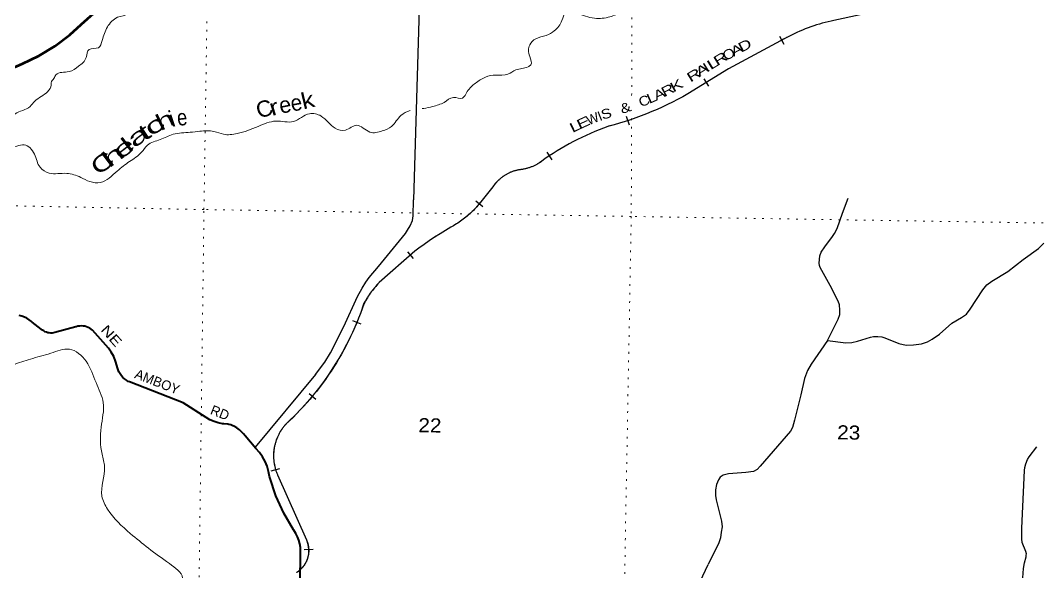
# Model space of a CAD drawing. Header units: feet. Extents: x -481249 to -254670, y -730376 to -544252.
# Drawn here: x -367013 to -354370, y -583612 to -576767 of the extents above; entities that cross this region are included whole.
import ezdxf
from ezdxf.enums import TextEntityAlignment as Align

# ---------------------------------------------------------------- set-up
doc = ezdxf.new("R2010")
doc.units = ezdxf.units.FT
doc.header["$LTSCALE"] = 70
doc.linetypes.add('DOTTED', pattern=[1.5, 0.3, -1.2])
for name, color, linetype, lineweight in [('23', 7, 'Continuous', 70), ('26', 7, 'Continuous', 40), ('27', 7, 'Continuous', 13), ('29', 7, 'Continuous', 25), ('34', 7, 'Continuous', 25), ('39', 7, 'Continuous', 13), ('41', 7, 'Continuous', 13), ('7', 7, 'DOTTED', 13)]:
    doc.layers.add(name, color=color, linetype=linetype, lineweight=lineweight)

msp = doc.modelspace()

# ---------------------------------------------------------------- linework, layer by layer
at = {"layer": '23'}
msp.add_lwpolyline([(-368636.49, -577715.38), (-368265.93, -577749.02), (-368163.65, -577749.22), (-368061.91, -577738.73), (-367961.82, -577717.66), (-367864.49, -577686.25), (-367806.61, -577662.01), (-366992.6, -577307.19), (-366782.8, -577208.19), (-366584.5, -577087.8), (-366399.87, -576947.35), (-366258.08, -576816.24), (-366065.94, -576645.5)], dxfattribs=at)
at = {"layer": '26'}
for points in [[(-366278.65, -580555.63), (-366300.17, -580559.13), (-366321.21, -580564.87), (-366327.11, -580566.91), (-366585.77, -580637.78), (-366600.13, -580640.95), (-366618.43, -580643.22), (-366636.86, -580643.56), (-366655.22, -580641.97), (-366673.32, -580638.47), (-366690.96, -580633.1), (-366707.93, -580625.92), (-366724.06, -580617), (-366739.18, -580606.44), (-366753.1, -580594.37), (-366867.67, -580505.72), (-366876.22, -580498.13), (-366902.94, -580477.58), (-366931.66, -580459.94), (-366962.06, -580445.39), (-366993.82, -580434.11), (-367026.58, -580426.2)], [(-363544.17, -583713.15), (-363537.66, -583387.54), (-363537.17, -583362.99), (-363537.24, -583337.54), (-363538.97, -583300.8), (-363545.94, -583255.18), (-363557.65, -583210.53), (-363573.95, -583167.35), (-363594.68, -583126.11), (-363619.61, -583087.27), (-363623.7, -583081.12), (-363744.65, -582876.39), (-363843.53, -582660.15), (-363919.26, -582434.75), (-363920.98, -582421.27), (-363933.38, -582356.69), (-363952.47, -582293.77), (-363978.03, -582233.18), (-364009.78, -582175.59), (-364047.38, -582121.64), (-364090.41, -582071.92), (-364224.94, -581915.75), (-364244.54, -581893), (-364271.09, -581865.75), (-364296.35, -581843.17), (-364329.83, -581819.03), (-364365.65, -581798.52), (-364378.42, -581792.89), (-364403.56, -581781.8), (-364428.42, -581775.36), (-364437.95, -581773.38), (-364487.95, -581767.96), (-364505.09, -581766.1), (-364558.7, -581755.19), (-364610.88, -581738.72), (-364661.05, -581716.9), (-364708.66, -581689.95), (-364993.89, -581507.48), (-365658.83, -581249.02), (-365674.12, -581241.71), (-365698.2, -581227.62), (-365720.67, -581211.09), (-365741.29, -581192.3), (-365759.83, -581171.45), (-365776.09, -581148.79), (-365789.89, -581124.54), (-365801.08, -581098.99), (-365809.54, -581072.41), (-365815.18, -581045.09), (-365831.14, -580992.94), (-365855.31, -580934.96), (-365885.4, -580879.81), (-365921.09, -580828.12), (-366117.23, -580607.32), (-366134.24, -580593.66), (-366152.58, -580581.86), (-366172.05, -580572.05), (-366192.45, -580564.32), (-366213.54, -580558.76), (-366235.09, -580555.44), (-366256.87, -580554.39), (-366278.65, -580555.63)]]:
    msp.add_lwpolyline(points, dxfattribs=at)
at = {"layer": '29'}
for p, q in [((-362036.98, -575599.29), (-362136.73, -578989.98)), ((-363353.2, -581157.44), (-364100.11, -582055.66)), ((-358317.56, -582978.39), (-358317.6, -582980.4))]:
    msp.add_line(p, q, dxfattribs=at)
for points in [[(-363353.2, -581157.44), (-363237.84, -581003.28), (-363168.17, -580889.59), (-363000.94, -580563.55), (-362829.43, -580190.31), (-362774.75, -580087.35), (-362726.52, -580010.13), (-362684.71, -579952.21), (-362572.16, -579817.08), (-362237.71, -579409.52), (-362210.9, -579368.76), (-362178.74, -579315.14), (-362150.87, -579248.64), (-362139.09, -579190.73), (-362136.73, -578989.98)], [(-357001.23, -580736.68), (-356869.3, -580471.3), (-356850, -580411.23), (-356847.85, -580357.6), (-356854.29, -580291.11), (-356869.3, -580248.21), (-356967.92, -580055.16), (-357092.26, -579832.08), (-357101.91, -579806.33), (-357106.2, -579776.3), (-357096.55, -579686.22), (-357080.47, -579639.02), (-357036.52, -579574.68), (-356937.9, -579445.97), (-356913.24, -579407.36), (-356882.16, -579347.3), (-356813.55, -579158.54), (-356744.95, -578969.78)], [(-357001.23, -580736.68), (-356773.91, -580763.03), (-356699.94, -580758.74), (-356628.13, -580741.58), (-356469.48, -580694.39), (-356429.81, -580685.81), (-356378.36, -580685.81), (-356329.05, -580690.1), (-356289.39, -580702.97), (-356117.87, -580771.61), (-356026.75, -580790.92), (-355933.5, -580788.77), (-355833.8, -580775.9), (-355761.98, -580750.16), (-355705.16, -580720.13), (-355611.91, -580655.78), (-355457.54, -580518.5), (-355337.49, -580449.86), (-355277.45, -580406.96), (-355230.29, -580346.9), (-355075.93, -580106.65), (-355026.61, -580046.6), (-354964.44, -579999.4), (-354762.91, -579879.28), (-354574.25, -579729.13), (-354385.58, -579596.14), (-354318.04, -579529.64)], [(-357001.23, -580736.68), (-357203.76, -581028.99), (-357249.85, -581106.22), (-357285.22, -581204.89), (-357332.39, -581406.52), (-357409.57, -581723.98), (-357437.44, -581814.08), (-357461.03, -581856.98), (-357838.36, -582294.56), (-357874.8, -582335.32), (-357919.83, -582358.91), (-358014.16, -582371.78), (-358228.55, -582388.94), (-358297.15, -582406.1), (-358331.46, -582427.55), (-358355.04, -582461.87), (-358378.62, -582521.93), (-358391.48, -582586.29), (-358391.49, -582654.93), (-358382.91, -582710.7), (-358314.31, -582972.39), (-358308.94, -583043.18), (-358318.59, -583109.67), (-358330.38, -583182.6), (-358348.61, -583242.66), (-358481.53, -583512.94)], [(-354890.96, -584483.58), (-354799.84, -584333.43), (-354658.34, -584140.37), (-354616.54, -584076.02), (-354597.24, -584037.41), (-354589.74, -584003.09), (-354581.16, -583732.82), (-354568.84, -583560.15), (-354559.72, -583492.57), (-354538.82, -583415.36), (-354535.61, -583396.05), (-354534, -583381.03), (-354540.96, -583349.93), (-354585.45, -583239.46), (-354591.88, -583194.42), (-354589.74, -583059.28), (-354559.72, -582347.13), (-354555.44, -582308.51), (-354542.57, -582262.39), (-354521.13, -582211.98), (-354499.69, -582175.53), (-354405.36, -582051.12)], [(-359549.08, -587050.69), (-359480.05, -586836.68), (-359399.65, -586613.6), (-359377.14, -586502.05), (-359299.96, -585412.38), (-359284.95, -585345.89), (-359254.93, -585262.23), (-359179.9, -585137.81), (-358836.88, -584605.85), (-358813.29, -584543.64), (-358802.57, -584408.5), (-358789.7, -584251.92), (-358768.27, -584176.84), (-358613.91, -583790.74), (-358481.53, -583512.94)]]:
    msp.add_lwpolyline(points, dxfattribs=at)
at = {"layer": '34'}
for p, q in [((-357597.92, -576964.66), (-357542.53, -577060.4)), ((-358533.6, -577490.29), (-358475.6, -577584.48)), ((-359497.26, -577955.42), (-359462.17, -578060.32)), ((-360482.14, -578401.25), (-360421.43, -578493.71)), ((-361364.01, -579003.65), (-361278.6, -579073.93)), ((-362212.14, -579636.7), (-362139.27, -579719.92)), ((-362891.92, -580488.62), (-362789.18, -580529.6)), ((-363431.8, -581390.03), (-363347.11, -581461.17)), ((-363901.64, -582351.96), (-363795.83, -582319.72)), ((-363491.06, -583325.94), (-363380.58, -583320.57))]:
    msp.add_line(p, q, dxfattribs=at)
at = {"layer": '34', "lineweight": 13}
for p, q in [((-361152.18, -578831.35), (-361285.98, -578995.25)), ((-362121.76, -579628.68), (-362563.16, -580015.18)), ((-363823.32, -582401.12), (-363464.59, -583207.85))]:
    msp.add_line(p, q, dxfattribs=at)
at = {"layer": '34'}
for points in [[(-356596.96, -576696.81), (-356921.46, -576768.49), (-356957.98, -576776.08), (-356994.1, -576784.45), (-357030.1, -576793.45), (-357066.22, -576802.92), (-357101.96, -576813.17), (-357137.38, -576824.01), (-357172.91, -576835.31), (-357208.07, -576847.4), (-357242.89, -576860.08), (-357277.79, -576873.42), (-357312.16, -576887.31), (-357346.43, -576901.62), (-357380.53, -576916.76)], [(-357380.53, -576916.76), (-357414.09, -576932.44), (-357447.54, -576948.74), (-357480.68, -576965.43), (-357513.65, -576982.94), (-357546.12, -577000.8), (-357578.43, -577019.49), (-357582.57, -577021.91), (-358227.78, -577366.11), (-358735.88, -577678.97), (-358797.78, -577713.88), (-358860.13, -577747.16), (-358923.07, -577779.39), (-358986.77, -577811.12), (-359050.93, -577841.23), (-359115.33, -577870.08), (-359180.49, -577898.43), (-359246.11, -577925.18), (-359311.98, -577950.65), (-359378.79, -577975.28), (-359445.52, -577998.45), (-359512.64, -578020.9), (-359580.58, -578041.95), (-359648.41, -578061.54), (-359716.83, -578080.07), (-359725.69, -578082.51), (-359780.66, -578102.5), (-359834.89, -578123.65), (-359888.79, -578145.74), (-359942.77, -578168.57), (-359995.99, -578192.55), (-360048.57, -578217.37), (-360101.23, -578242.93), (-360153.12, -578269.63), (-360204.37, -578297.16), (-360255.59, -578325.75), (-360305.85, -578355.07), (-360355.87, -578385.01), (-360405.45, -578416.21), (-360454.05, -578448.13), (-360502.33, -578481), (-360550.07, -578514.39), (-360567.32, -578526.96), (-360575.21, -578532.26), (-360583.16, -578537.36), (-360591.2, -578542.3), (-360599.35, -578547.2), (-360607.58, -578551.9), (-360615.84, -578556.41), (-360624.22, -578560.87), (-360632.68, -578565.12), (-360641.19, -578569.21), (-360649.82, -578573.2), (-360658.46, -578576.98), (-360667.17, -578580.68), (-360675.99, -578584.2), (-360684.82, -578587.53), (-360693.73, -578590.71), (-360702.66, -578593.78), (-360711.72, -578596.68), (-360720.75, -578599.41), (-360729.9, -578601.98), (-360739.01, -578604.38), (-360748.23, -578606.66), (-360757.44, -578608.74), (-360766.71, -578610.65), (-360775.98, -578612.45), (-360785.34, -578614.03), (-360794.71, -578615.49), (-360804.08, -578616.76), (-360813.47, -578617.91), (-360818.53, -578618.41), (-360826.86, -578619.71), (-360835.14, -578621.2), (-360843.41, -578622.83), (-360851.71, -578624.57), (-360859.91, -578626.49), (-360868.07, -578628.55), (-360876.25, -578630.72), (-360884.36, -578633.06), (-360892.39, -578635.53), (-360900.45, -578638.17), (-360908.41, -578640.93), (-360916.34, -578643.79), (-360924.24, -578646.83), (-360932.02, -578650.01), (-360939.79, -578653.32), (-360947.49, -578656.74), (-360955.16, -578660.34), (-360962.72, -578664.02), (-360970.26, -578667.89), (-360977.68, -578671.84), (-360985.08, -578675.94), (-360992.36, -578680.16), (-360999.59, -578684.52), (-361006.74, -578688.97), (-361013.82, -578693.61), (-361020.83, -578698.33), (-361027.73, -578703.18), (-361034.56, -578708.13), (-361041.27, -578713.24)], [(-361041.27, -578713.24), (-361047.93, -578718.45), (-361054.47, -578723.73), (-361060.93, -578729.16), (-361067.28, -578734.71), (-361073.57, -578740.4), (-361079.75, -578746.12), (-361085.8, -578752.02), (-361091.75, -578758), (-361097.64, -578764.06), (-361103.35, -578770.21), (-361109.01, -578776.53), (-361114.55, -578782.9), (-361119.94, -578789.37), (-361125.26, -578795.9), (-361130.46, -578802.59), (-361135.51, -578809.32), (-361140.45, -578816.13), (-361145.33, -578823.07), (-361149.99, -578830.09), (-361151.29, -578832.01), (-361285.11, -578995.94), (-361297.69, -579012.54), (-361310.59, -579028.78), (-361323.78, -579044.81), (-361337.23, -579060.78), (-361350.99, -579076.39), (-361364.97, -579091.67), (-361379.2, -579106.92), (-361393.75, -579121.78), (-361408.51, -579136.32), (-361423.63, -579150.76), (-361438.9, -579164.79), (-361454.35, -579178.67), (-361470.19, -579192.27), (-361486.17, -579205.47), (-361502.43, -579218.44), (-361518.82, -579231.18), (-361535.59, -579243.64), (-361552.4, -579255.76), (-361569.6, -579267.6), (-361586.83, -579279.1), (-361604.37, -579290.4), (-361622.05, -579301.28), (-361639.93, -579311.85), (-361657.94, -579322.18), (-361671.56, -579329.63), (-361740.17, -579370.27), (-361807.47, -579412.26), (-361874.1, -579455.43), (-361940.65, -579499.62), (-362005.89, -579545.15), (-362070.04, -579591.63), (-362121.06, -579629.54), (-362562.39, -580015.98), (-362577.21, -580031.89), (-362591.63, -580048.08), (-362605.77, -580064.54), (-362619.81, -580081.25), (-362633.41, -580098.22), (-362646.65, -580115.35), (-362659.79, -580132.74), (-362672.49, -580150.38), (-362684.83, -580168.19), (-362696.98, -580186.35), (-362708.69, -580204.58), (-362720.21, -580222.99), (-362731.37, -580241.73), (-362742.09, -580260.55), (-362752.55, -580279.63), (-362754.25, -580282.73), (-362774.23, -580341.4), (-362795.48, -580399.38), (-362817.72, -580457.03), (-362840.76, -580514.78), (-362865.03, -580571.76), (-362890.19, -580628.05), (-362916.14, -580684.46), (-362943.33, -580740.08), (-362971.41, -580795.02), (-363000.62, -580849.97), (-363030.61, -580903.9), (-363061.27, -580957.62), (-363093.28, -581010.88), (-363126.07, -581063.14), (-363159.87, -581115.05), (-363194.23, -581166.4), (-363229.94, -581217.3), (-363266.09, -581267.31), (-363303.59, -581316.88), (-363341.54, -581365.53), (-363380.5, -581413.85), (-363420.25, -581461.16), (-363460.88, -581507.8), (-363502.08, -581553.88), (-363544.52, -581599.17), (-363587.51, -581643.9), (-363631.29, -581687.62), (-363675.68, -581730.81), (-363679.42, -581733.59), (-363678.7, -581729.99)], [(-363676.9, -581731.03), (-363678.39, -581732.36), (-363685.92, -581739.12), (-363693.25, -581746.01), (-363700.47, -581753.04), (-363707.65, -581760.2), (-363714.63, -581767.48), (-363721.46, -581774.86), (-363728.25, -581782.35), (-363734.85, -581789.99), (-363741.28, -581797.71), (-363747.65, -581805.61), (-363753.82, -581813.56), (-363759.91, -581821.6), (-363765.84, -581829.8), (-363771.57, -581838.06), (-363777.19, -581846.45), (-363782.69, -581854.9), (-363788.03, -581863.5), (-363793.21, -581872.12), (-363798.24, -581880.91), (-363803.1, -581889.72), (-363807.85, -581898.65), (-363812.4, -581907.64), (-363816.78, -581916.72), (-363821.05, -581925.84), (-363825.13, -581935.1), (-363829.08, -581944.41), (-363832.82, -581953.78), (-363836.45, -581963.18), (-363839.85, -581972.69), (-363843.11, -581982.24), (-363846.23, -581991.81), (-363849.17, -582001.46), (-363851.91, -582011.17), (-363854.5, -582020.96), (-363856.97, -582030.73), (-363859.19, -582040.59), (-363861.25, -582050.46), (-363863.19, -582060.38), (-363864.92, -582070.26), (-363866.46, -582080.3), (-363867.87, -582090.29), (-363869.04, -582100.29), (-363870.12, -582110.3), (-363870.97, -582120.41), (-363871.65, -582130.44), (-363872.16, -582140.48), (-363872.52, -582150.62), (-363872.63, -582160.69), (-363872.64, -582170.76), (-363872.43, -582180.85), (-363872.09, -582190.99), (-363871.54, -582201.01), (-363870.78, -582211.1), (-363869.9, -582221.14), (-363868.86, -582231.19), (-363867.56, -582241.18), (-363866.16, -582251.21), (-363864.58, -582261.18), (-363862.79, -582271.11), (-363860.84, -582280.97), (-363858.72, -582290.86), (-363856.48, -582300.69), (-363853.99, -582310.46), (-363851.37, -582320.2), (-363848.54, -582329.91), (-363845.6, -582339.58), (-363842.44, -582349.15), (-363839.16, -582358.69), (-363835.71, -582368.15), (-363832.04, -582377.58), (-363828.26, -582386.89), (-363824.31, -582396.23), (-363822.31, -582400.68), (-363463.58, -583207.41), (-363462.85, -583209.06), (-363460.66, -583214.27), (-363458.55, -583219.54), (-363456.51, -583224.82), (-363454.59, -583230.18), (-363452.75, -583235.53), (-363451.01, -583240.95), (-363449.37, -583246.35), (-363447.8, -583251.82), (-363446.35, -583257.29), (-363445.01, -583262.8), (-363443.72, -583268.31), (-363442.57, -583273.88), (-363441.48, -583279.46), (-363440.52, -583285.04), (-363439.63, -583290.65), (-363438.87, -583296.27), (-363438.19, -583301.89), (-363437.6, -583307.52), (-363437.11, -583313.17), (-363436.74, -583318.83), (-363436.46, -583324.52), (-363436.25, -583330.17), (-363436.17, -583335.86), (-363436.2, -583341.52)], [(-363436.2, -583341.52), (-363436.3, -583347.2), (-363436.5, -583352.85), (-363436.83, -583358.53), (-363437.22, -583364.19), (-363437.75, -583369.82), (-363438.32, -583375.46), (-363439.03, -583381.11), (-363439.84, -583386.71), (-363440.73, -583392.29), (-363441.72, -583397.91), (-363442.84, -583403.45), (-363444, -583408.99), (-363445.31, -583414.51), (-363446.68, -583420.04), (-363448.16, -583425.49), (-363449.75, -583430.94), (-363451.41, -583436.35), (-363453.15, -583441.77), (-363455.03, -583447.11), (-363456.98, -583452.46), (-363459.01, -583457.75), (-363461.16, -583463.01), (-363463.39, -583468.2), (-363465.7, -583473.38), (-363468.09, -583478.53), (-363470.6, -583483.61), (-363473.18, -583488.66), (-363475.87, -583493.66), (-363478.62, -583498.64), (-363481.48, -583503.53), (-363484.4, -583508.38), (-363487.4, -583513.18), (-363490.51, -583517.93), (-363493.69, -583522.62), (-363496.95, -583527.29), (-363500.29, -583531.84), (-363503.72, -583536.39), (-363507.23, -583540.83), (-363510.8, -583545.23), (-363514.43, -583549.57), (-363518.17, -583553.86), (-363522, -583558.05), (-363525.85, -583562.17), (-363529.81, -583566.27), (-363533.81, -583570.27), (-363537.9, -583574.21), (-363542.08, -583578.06), (-363546.28, -583581.83), (-363550.56, -583585.55), (-363554.95, -583589.2), (-363559.34, -583592.76), (-363563.8, -583596.24), (-363568.36, -583599.64), (-363572.96, -583602.98), (-363577.61, -583606.21), (-363582.31, -583609.35), (-363587.09, -583612.46)]]:
    msp.add_lwpolyline(points, dxfattribs=at)
at = {"layer": '34', "lineweight": 13}
msp.add_lwpolyline([(-357583.11, -577020.94), (-358228.33, -577365.15), (-358736.44, -577678.02)], dxfattribs=at)
for centre, radius, start, end in [((-356500.14, -578856.68), 2131.38, 101.40756, 120.53785), ((-360750.16, -574153.99), 4058.8, 284.61508, 299.7448), ((-358600.82, -581231.78), 3345.24, 109.65536, 126.01817), ((-360746.56, -579096.52), 484.61, 98.55771, 146.82523), ((-360872.72, -578078.81), 541.21, 275.73211, 304.27188), ((-362239.04, -578281.81), 1190.51, 298.4381, 323.18256), ((-359371.34, -583263.99), 4558.54, 120.3125, 127.11056), ((-361656.05, -580870.25), 1246.6, 136.69154, 151.85775), ((-366118.78, -579158.54), 3546.26, 313.49782, 341.5257), ((-363294.5, -582164.67), 579.27, 131.40682, 204.09009), ((-363761.13, -583338.02), 323.86, 302.26403, 23.70074)]:
    msp.add_arc(centre, radius, start, end, dxfattribs=at)
at = {"layer": '39'}
for points in [[(-362030.73, -577859.49), (-362009.14, -577858.32), (-361900.28, -577834.44), (-361756.75, -577783.16), (-361641.13, -577723.28), (-361528.88, -577729.58), (-361469.02, -577648.49), (-361368.59, -577546.14), (-361242.62, -577470.41), (-361117.67, -577444.85), (-360964.93, -577433.91), (-360865.53, -577381.73), (-360716.23, -577342.61), (-360681.63, -577319.22), (-360695.54, -577214.55), (-360694.58, -577070.03), (-360620.8, -576995.24), (-360489.51, -576953.75), (-360389.98, -576895.55), (-360295.07, -576769), (-360252.93, -576671.49), (-360106.62, -576680.49), (-360002.98, -576714.72), (-359891.14, -576741.09), (-359700.12, -576722.89), (-359550.66, -576675.75), (-359349.2, -576637.69), (-359244.84, -576539.44), (-359194.55, -576436.07), (-359003.33, -576407.84), (-358862.9, -576312.33), (-358853.96, -576169.98), (-358702.28, -576112.84), (-358585.85, -576111.2), (-358448.26, -576055.78), (-358311.14, -575926.07), (-358219.31, -575851.66), (-358106.48, -575829.86), (-358050.65, -575847.06), (-357846.9, -575795), (-357754.39, -575883.2), (-357637.03, -575933.77), (-357470.14, -576015.46), (-357315.15, -575992.52), (-357155.9, -575957.62), (-357066.54, -576003.6)], [(-367212.21, -578326.56), (-367203.52, -578196.25), (-367174.76, -578066.34), (-367079.56, -577925.75), (-366893.08, -577835.19), (-366835.56, -577770.11), (-366674.57, -577650.93), (-366630.76, -577569.51), (-366630.18, -577541.42), (-366596.93, -577485.88), (-366571.96, -577442.23), (-366408.57, -577401.39), (-366290.83, -577335.53), (-366196.29, -577227.04), (-366160.12, -577127.4), (-366045.29, -577105.64), (-365997.3, -577016.28), (-365933.66, -576848.95), (-365808.79, -576729.03), (-365671.44, -576685.65), (-365612.03, -576626.63), (-365585.95, -576468.88)], [(-368629.44, -578675.25), (-368484.87, -578637.92), (-368385.44, -578682.1), (-368250.19, -578741.06), (-368152.48, -578771.16), (-368046.63, -578893.76), (-367847.05, -578751.28), (-367738.75, -578657.12), (-367707.74, -578515.22), (-367688.37, -578451.37), (-367572.76, -578391.49), (-367488.88, -578411.26), (-367336.35, -578410.35), (-367264.37, -578325.5), (-367212.21, -578326.56), (-367055.67, -578325.73), (-366967.04, -578309.47), (-366838.97, -578424.5), (-366768.09, -578588.55), (-366657.16, -578659.06), (-366438.51, -578663.51), (-366264.95, -578713.22), (-366149.64, -578765.75), (-366021.42, -578776.39), (-365811.8, -578634.11), (-365658.89, -578516.77), (-365510.02, -578401.36), (-365436, -578314.54), (-365278.01, -578243.47), (-365118.14, -578178.47), (-364906.95, -578154.67), (-364786.26, -578141.06), (-364611.71, -578142.61), (-364492.05, -578179.17), (-364325.31, -578170.52), (-364064.61, -578081.47), (-363842.52, -578015.73), (-363623.88, -578020.18), (-363427.24, -577923.81), (-363283.35, -577952.84), (-363107.84, -578102.96), (-362981.92, -578127.6), (-362840.19, -578066.25), (-362677.39, -578151.87), (-362524.57, -578136.91), (-362409.04, -578081.05), (-362291.86, -577944.91), (-362179.36, -577884.69)], [(-357175.11, -592105.76), (-357015.25, -591968.52), (-356753.84, -591746.99), (-356543.27, -591558.55), (-356306.83, -591380.68), (-356044.8, -591129.05), (-355913.77, -590904.87), (-355932.74, -590753.92), (-356194.83, -590519.72), (-356243.55, -590253.74), (-356191.1, -589947.65), (-356088.43, -589638.58), (-355841.33, -589332.44), (-355595.51, -589088.51), (-355366.63, -588790.03), (-355307.77, -588562.37), (-355252.46, -588214.19), (-355227.52, -587879.44), (-355200.09, -587619.02), (-355270.33, -587521.23), (-355268.8, -587446.98), (-355208.94, -587365.89), (-355247.48, -587190.45), (-355174.22, -587043.39), (-355123.11, -586899.88), (-355095.08, -586707.73), (-354928.59, -586711.12), (-354770.15, -586617.98), (-354647.74, -586520.1), (-354529.94, -586353.87), (-354554.21, -586070.31), (-354547.09, -585821.52), (-354510.38, -585597.43), (-354569.04, -585521.95), (-354679.21, -585316.95), (-354692.64, -585091.83), (-354726, -584761.92), (-354653.49, -584650.97), (-354547.57, -584574.84), (-354486.93, -584455.62), (-354461, -584365.81), (-354354.38, -584255.56), (-354240.6, -584089.24), (-354164.27, -583988.41), (-354019.33, -583770.53), (-353786.76, -583488.19), (-353721.08, -583318.89), (-353644.14, -583187.96), (-353588.49, -583116.82), (-353572.1, -583002.72), (-353673.07, -582838.06), (-353794.8, -582707.1), (-353845.82, -582553.49), (-353847.06, -582320.59), (-353747.67, -582073.68), (-353716.93, -581847.45), (-353583.57, -581607.26), (-353422.09, -581463.99), (-353237.29, -581357.34), (-353120.27, -581229.23), (-352989.56, -581215.83), (-352804.09, -581077.08), (-352690.99, -581139.6), (-352618.68, -581038.69), (-352527.87, -580916.07), (-352283.2, -580728.33), (-352165.92, -580606.33)], [(-367561.65, -580879.04), (-367446.27, -581025.94), (-367107.31, -581034.84), (-366889.15, -580965.01), (-366634.84, -580893.9), (-366405.01, -580842.36), (-366197.4, -580993.14), (-366074.38, -581256.62), (-365985.18, -581505.36), (-366011.5, -581809.97), (-366000.29, -582143.45), (-365969.41, -582300.67), (-366000.98, -582665.4), (-365932.02, -582825.39), (-365649.23, -583126.26), (-365424.23, -583309.51), (-365165.25, -583499.47), (-365000.38, -583679.49), (-365019.44, -583825.65), (-364961.05, -584011.53), (-364788.8, -584125.45), (-364724.61, -584419.86), (-364686.24, -584603.33), (-364623.55, -584775.24), (-364378.91, -584784.24), (-364142.87, -584821.16), (-363844.8, -585062.11), (-363657.53, -585128.16), (-363567.01, -585411.05), (-363573.73, -585738.14), (-363502.57, -585888.15), (-363088.18, -586035.11), (-362871.23, -586121.83), (-362703.01, -586334.04), (-362636.79, -586431.75), (-362594.28, -586609.28), (-362606.75, -586825.83), (-362527.49, -587070.36), (-362407.29, -587275.57), (-362197.03, -587492.65), (-361932.14, -587590.38), (-361699.46, -587595.12), (-361554.38, -587664.32), (-361459.17, -587718.46), (-361327, -587829.55), (-361108.32, -587832), (-360917.61, -587926.22), (-360707.66, -588060.98), (-360362.36, -588347.06), (-360089.51, -588643.7), (-359921.79, -588879.99), (-359842.46, -588925.77), (-359482.47, -589278.39), (-359289.68, -589467.01), (-359127.46, -589580.73), (-359009.24, -589589.16), (-358985.95, -589627.77), (-358899.89, -589834.29), (-358789.39, -590023.24), (-358852.53, -590166.5), (-358870.22, -590441.17), (-358926.18, -590723.09), (-359203.14, -590920.22), (-359493.14, -591165.26), (-359743.24, -591324.78), (-359890.47, -591458.3), (-359934.34, -591640.09), (-359967.89, -591808.04), (-359970.13, -592014.77), (-359971.68, -592062.49)]]:
    msp.add_spline(points, degree=3, dxfattribs=at)
at = {"layer": '7'}
for points in [[(-359196.63, -563545.68), (-359305.08, -568726.91), (-359417.43, -574000.41), (-359430.58, -577701.59)], [(-364863.36, -587497.41), (-364804.56, -584404.18), (-364735.97, -579111.72), (-364695.29, -576493.91)], [(-359431.58, -577981.37), (-359435.9, -579197.53), (-359532.79, -584499.45), (-359573.2, -588776.71)], [(-350661.59, -579375.68), (-354115.74, -579281.74), (-359435.9, -579197.53), (-364735.97, -579111.72), (-368695.78, -579035.65)]]:
    msp.add_lwpolyline(points, dxfattribs=at)

# ---------------------------------------------------------------- texts
at = {"layer": '27', "width": 1.3}
msp.add_text('NE', height=120, rotation=311.615, dxfattribs=at).set_placement((-366024, -580608.17))
at = {"layer": '27'}
for s, rotation, p in [('AMBOY', 338.759, (-365606.38, -581196.94)), ('RD', 338.481, (-364666.92, -581643.12))]:
    msp.add_text(s, height=120, rotation=rotation, dxfattribs=at).set_placement(p)
at = {"layer": '34'}
for s, rotation, width, p in [('O', 28.078, 1.2, (-358264.01, -577272.1)), ('A', 28.078, 1.4, (-358166.82, -577220.25)), ('D', 28.078, 1.4, (-358069.62, -577168.4)), ('R', 31.457, 1.5, (-358371.17, -577336.96)), ('R', 31.622, 1.5, (-358701.32, -577540.25)), ('A', 31.622, 1.5, (-358594.64, -577474.56)), ('I', 31.622, 1.3, (-358500.84, -577416.81)), ('L', 31.622, 1.6, (-358452.09, -577386.79)), ('K', 28.363, 1.45, (-358914.42, -577662.61)), ('A', 24.769, 1.3, (-359126.21, -577765.38)), ('R', 26.757, 1.35, (-359026.26, -577719.07)), ('C', 21.82, 1.15, (-359315.4, -577844.76)), ('L', 23.675, 1.35, (-359213.22, -577803.61)), ('S', 16.761, 1.2, (-359789.76, -577999.4)), ('&', 18.599, 1.25, (-359550.68, -577928)), ('E', 24.523, 1.5, (-360080.29, -578121.76)), ('L', 26.221, 1.45, (-360165.61, -578163.6))]:
    msp.add_text(s, height=120, rotation=rotation, dxfattribs=dict(at, width=width)).set_placement(p)
msp.add_text('W', height=120, rotation=22.319, dxfattribs=at).set_placement((-359962.76, -578068.45))
msp.add_text('I', height=120, rotation=21.576, dxfattribs=at).set_placement((-359803.77, -578007.87), align=Align.CENTER)
at = {"layer": '41'}
for s, rotation, width, p in [('C', 17.529, 1.05, (-364054.06, -577987.63)), ('e', 9.899, 0.95, (-363643.85, -577897.57)), ('k', 13.455, 1.2, (-363504.58, -577871.6)), ('r', 16.755, 1.25, (-363893.2, -577954.67)), ('c', 32.056, 1.75, (-365398.38, -578211.79)), ('h', 25.561, 1.45, (-365274.19, -578141.17)), ('e', 6.433, 0.85, (-365059.37, -578075.48)), ('a', 35.393, 1.75, (-365602.43, -578355.95)), ('t', 33.847, 1.55, (-365466.8, -578265.7)), ('e', 37.564, 1.75, (-365775.62, -578505.03)), ('l', 37.794, 1.5, (-365664.96, -578416.08)), ('h', 36.886, 1.8, (-365912.9, -578604.28)), ('C', 34.929, 1.45, (-366054.67, -578696.34))]:
    msp.add_text(s, height=200, rotation=rotation, dxfattribs=dict(at, width=width)).set_placement(p)
for s, rotation, p in [('e', 11.114, (-363784.21, -577925.34)), ('i', 18.428, (-365132, -578091.4))]:
    msp.add_text(s, height=200, rotation=rotation, dxfattribs=at).set_placement(p)
at = {"layer": '7', "width": 1.1}
for s, p in [('22', (-362077.51, -581870.89)), ('23', (-356882.71, -581959.55))]:
    msp.add_text(s, height=175, rotation=358.834, dxfattribs=at).set_placement(p)

doc.saveas('drawing.dxf')
